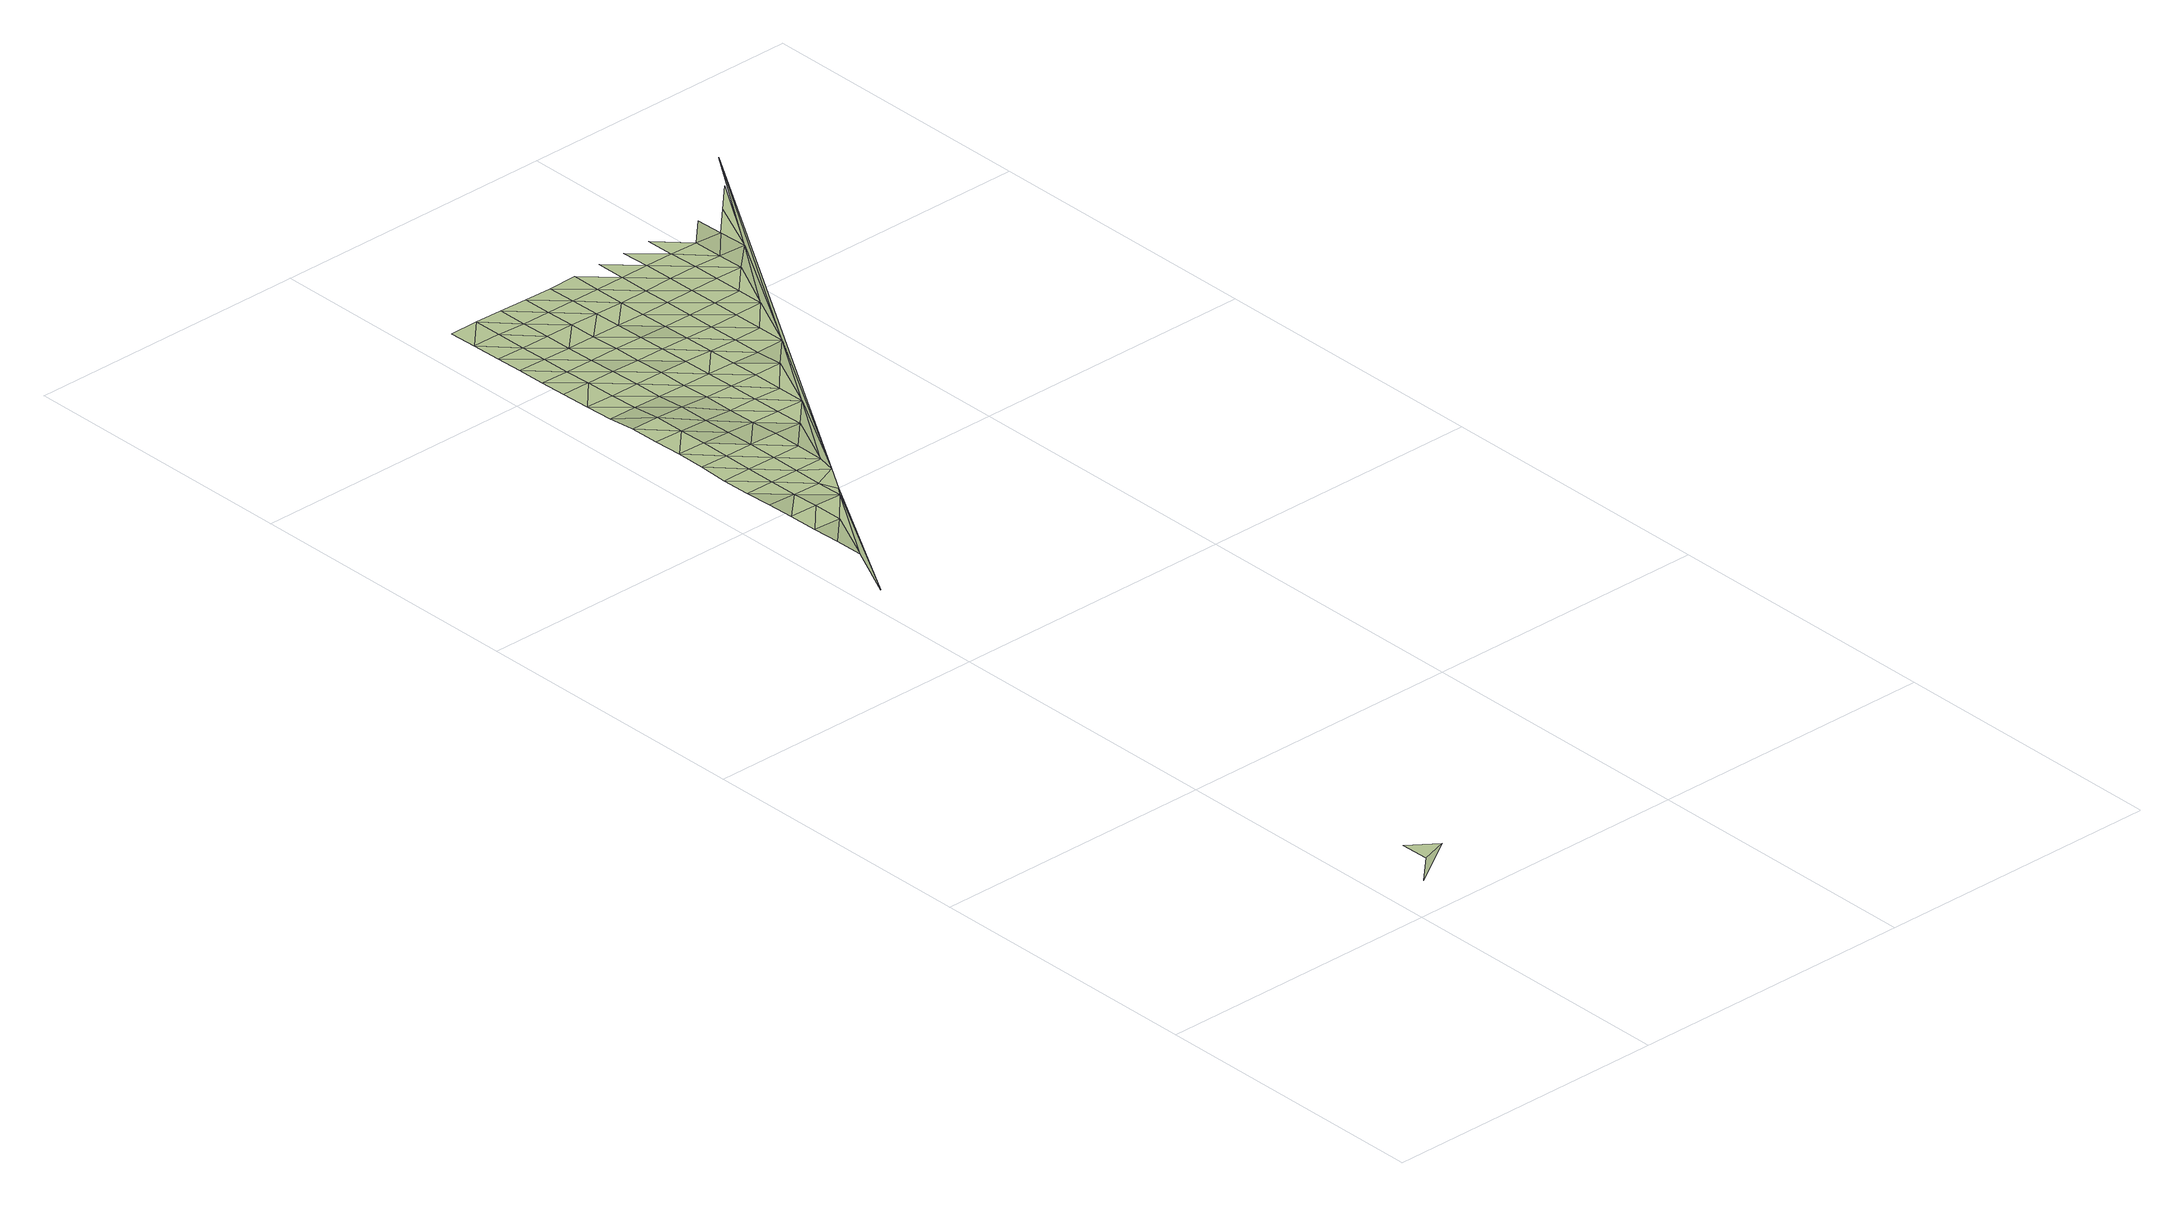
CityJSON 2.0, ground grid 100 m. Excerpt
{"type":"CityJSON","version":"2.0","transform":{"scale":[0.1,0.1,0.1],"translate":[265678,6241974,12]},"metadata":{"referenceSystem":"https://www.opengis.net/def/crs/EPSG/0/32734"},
"CityObjects":{
"terrain1":{"type":"TINRelief","geometry":[{"type":"CompositeSurface","lod":"1","boundaries":[[[0,1,2]],[[1,0,3]],[[4,5,6]],[[7,8,5]],[[8,7,9]],[[10,11,9]],[[9,7,10]],[[12,11,13]],[[4,7,5]],[[4,6,14]],[[15,12,13]],[[13,11,10]],[[15,16,17]],[[16,15,13]],[[10,7,4]],[[18,17,19]],[[13,10,4]],[[19,17,16]],[[20,18,21]],[[16,13,22]],[[21,18,19]],[[22,13,4]],[[23,19,16]],[[24,20,25]],[[20,21,26]],[[23,16,22]],[[22,4,14]],[[24,25,27]],[[25,20,26]],[[28,21,19]],[[28,19,23]],[[27,29,30]],[[26,21,31]],[[14,32,22]],[[29,27,25]],[[22,32,23]],[[31,21,28]],[[33,34,30]],[[35,25,26]],[[30,29,33]],[[28,23,36]],[[35,26,31]],[[32,36,23]],[[29,25,37]],[[38,34,39]],[[34,33,40]],[[31,28,41]],[[37,25,35]],[[42,38,39]],[[41,28,36]],[[39,34,40]],[[43,33,29]],[[43,29,37]],[[35,31,44]],[[42,45,46]],[[47,31,41]],[[40,33,48]],[[45,42,39]],[[37,35,44]],[[31,47,44]],[[48,33,43]],[[49,46,50]],[[51,39,40]],[[50,46,45]],[[41,36,52]],[[37,53,43]],[[51,40,48]],[[54,49,55]],[[53,37,44]],[[47,41,52]],[[45,39,56]],[[32,57,36]],[[55,49,50]],[[48,43,58]],[[56,39,51]],[[47,52,44]],[[58,43,53]],[[59,50,45]],[[60,54,61]],[[54,55,62]],[[63,51,48]],[[59,45,56]],[[53,44,64]],[[61,54,62]],[[48,58,63]],[[65,55,50]],[[64,44,52]],[[52,36,57]],[[51,66,56]],[[65,50,59]],[[58,53,67]],[[63,66,51]],[[62,55,68]],[[67,53,64]],[[69,59,56]],[[68,55,65]],[[63,58,70]],[[66,69,56]],[[71,61,62]],[[58,67,70]],[[64,52,57]],[[72,65,59]],[[71,62,68]],[[66,63,73]],[[69,72,59]],[[64,57,67]],[[70,73,63]],[[74,61,71]],[[68,65,75]],[[76,69,66]],[[72,77,65]],[[67,78,70]],[[66,73,76]],[[71,68,75]],[[78,67,57]],[[65,77,75]],[[32,79,57]],[[80,72,69]],[[81,73,70]],[[69,76,80]],[[71,82,74]],[[70,78,81]],[[77,72,83]],[[75,82,71]],[[83,72,80]],[[76,73,84]],[[73,81,85]],[[82,86,74]],[[75,77,87]],[[78,57,88]],[[76,84,80]],[[83,89,77]],[[84,73,85]],[[82,75,87]],[[78,88,81]],[[77,89,87]],[[80,90,83]],[[85,81,88]],[[90,80,84]],[[82,91,86]],[[92,89,83]],[[91,82,87]],[[85,93,84]],[[83,90,92]],[[93,85,88]],[[88,57,79]],[[94,86,91]],[[87,89,95]],[[90,84,96]],[[89,92,97]],[[96,84,93]],[[91,87,95]],[[89,97,95]],[[90,98,92]],[[98,90,96]],[[91,99,94]],[[93,88,79]],[[97,92,100]],[[99,91,95]],[[93,79,96]],[[100,92,98]],[[97,101,95]],[[102,94,99]],[[98,96,103]],[[101,97,100]],[[103,96,79]],[[99,95,104]],[[100,98,105]],[[104,95,101]],[[105,98,103]],[[102,99,106]],[[100,107,101]],[[106,99,104]],[[100,105,107]],[[104,101,108]],[[103,79,109]],[[101,107,108]],[[103,109,105]],[[32,110,79]],[[106,104,111]],[[107,105,109]],[[108,111,104]],[[106,112,113]],[[107,114,108]],[[111,112,106]],[[109,114,107]],[[111,108,115]],[[114,115,108]],[[112,111,116]],[[109,79,117]],[[115,116,111]],[[112,118,119]],[[114,109,120]],[[116,118,112]],[[114,120,115]],[[116,115,120]],[[118,116,121]],[[121,116,120]],[[117,120,109]],[[122,118,123]],[[123,118,121]],[[120,117,121]],[[124,123,121]],[[121,117,124]],[[79,110,117]],[[125,123,124]],[[117,126,124]],[[126,117,127]]]}]}
},
"vertices":[
[202,129,128],[110,100,128],[9,0,135],[110,200,126],[310,2905,61],[110,2600,73],[9,2400,78],[210,2800,66],[110,2700,73],[110,2800,69],[210,2905,65],[110,2905,68],[110,3000,66],[210,3000,62],[333,2937,61],[110,3100,62],[210,3100,60],[110,3200,61],[110,3300,64],[210,3200,61],[110,3400,65],[210,3300,62],[310,3000,59],[310,3100,60],[110,3500,62],[210,3500,61],[210,3400,63],[110,3605,62],[310,3200,61],[210,3605,61],[110,3705,51],[310,3300,61],[396,3037,57],[210,3705,50],[110,3805,48],[310,3400,58],[410,3100,59],[310,3500,56],[110,3910,45],[210,3910,44],[210,3805,47],[410,3200,60],[110,4005,44],[310,3605,56],[410,3400,53],[210,4005,41],[110,4105,43],[410,3300,58],[310,3705,48],[110,4200,40],[210,4105,40],[310,3805,47],[510,3300,52],[410,3500,50],[110,4305,38],[210,4200,38],[310,3910,44],[610,3400,46],[410,3605,50],[310,4005,40],[110,4405,36],[210,4405,37],[210,4305,37],[410,3705,46],[510,3400,50],[310,4105,38],[410,3805,46],[510,3500,48],[310,4200,36],[410,3910,42],[510,3605,48],[310,4305,34],[410,4005,40],[510,3705,45],[310,4405,34],[410,4200,35],[510,3805,43],[410,4105,37],[610,3500,45],[810,3705,39],[510,3910,41],[610,3605,45],[410,4305,32],[510,4005,39],[610,3805,40],[610,3705,42],[410,4405,31],[510,4200,34],[710,3605,43],[510,4105,36],[610,3910,38],[510,4305,31],[610,4005,35],[710,3705,38],[510,4405,29],[610,4200,31],[710,3805,37],[610,4105,33],[710,3910,35],[610,4305,31],[710,4005,34],[710,4105,34],[610,4405,31],[810,3805,37],[710,4200,32],[810,3910,36],[710,4305,31],[810,4005,36],[810,4105,35],[911,3910,36],[1415,4645,9],[810,4200,34],[810,4305,32],[710,4405,32],[911,4005,36],[911,4105,35],[911,4200,34],[1111,4200,26],[911,4305,32],[810,4405,30],[1011,4105,33],[1011,4200,31],[911,4405,30],[1011,4305,29],[1111,4305,22],[1111,4405,20],[1211,4405,19],[1311,4505,16]
]}
